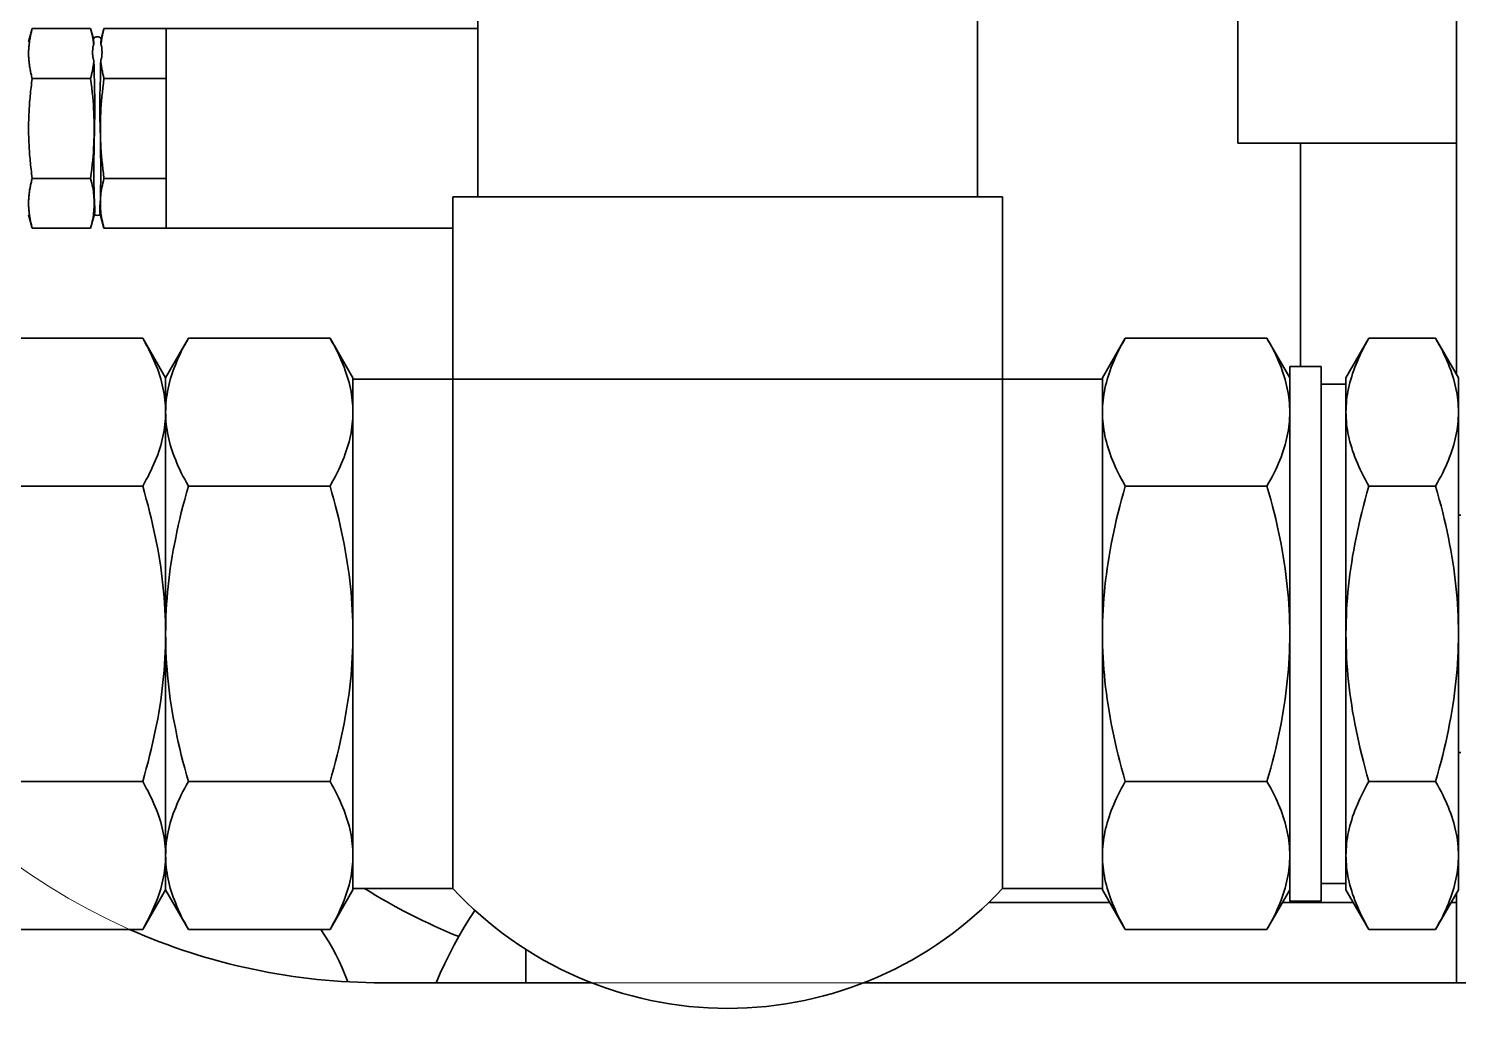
# Model space of a CAD drawing. Extents: x 39751 to 116307, y -36149 to -14965.
# Drawn here: x 54592.4 to 54706.9, y -20659.4 to -20580.9 of the extents above; entities that cross this region are included whole.
import ezdxf

# ---------------------------------------------------------------- set-up
doc = ezdxf.new("R2010")
doc.units = 0
doc.header["$LTSCALE"] = 1500
doc.layers.add('Hidden Edges(Atlas Copco)', color=7, linetype='Continuous', lineweight=13)
doc.layers.add('Visible Edges(Atlas Copco)', color=7, linetype='Continuous', lineweight=35)

# ---------------------------------------------------------------- blocks, each defined once
blk = doc.blocks.new('A$C58483152')
at = {"layer": 'Hidden Edges(Atlas Copco)'}
blk.add_line((1122.36, 479), (1144.14, 479), dxfattribs=at)
blk.add_arc((1105.6, 529), 50, 180, 246.116, dxfattribs=at)
at = {"layer": 'Visible Edges(Atlas Copco)'}
for p, q in [((1191.6, 527.72), (1191.6, 632.5)), ((1113.25, 561.95), (1113.25, 541.95)), ((1153.25, 561.95), (1153.25, 541.95)), ((1174.1, 546.25), (1174.1, 558.93)), ((1077.29, 554.36), (1077.58, 555.43)), ((1077.58, 555.43), (1082.25, 555.43)), ((1082.47, 554.61), (1082.25, 555.43)), ((1083.1, 554.61), (1083.32, 555.43)), ((1083.32, 555.43), (1088.29, 555.43)), ((1088.29, 551.43), (1088.29, 555.43)), ((1088.29, 555.43), (1111.29, 555.43)), ((1111.29, 555.43), (1113.25, 555.43)), ((1082.5, 554.16), (1082.5, 554.15)), ((1083.08, 554.15), (1083.08, 554.16)), ((1077.58, 551.43), (1082.25, 551.43)), ((1083.32, 551.43), (1088.29, 551.43)), ((1088.29, 543.43), (1088.29, 551.43)), ((1191.6, 546.25), (1174.1, 546.25)), ((1179.1, 528.35), (1179.1, 546.25)), ((1077.58, 543.43), (1082.25, 543.43)), ((1083.32, 543.43), (1088.29, 543.43)), ((1088.29, 539.43), (1088.29, 543.43)), ((1155.25, 541.95), (1111.25, 541.95)), ((1111.25, 541.95), (1111.25, 527.35)), ((1155.25, 541.95), (1155.25, 527.35)), ((1077.29, 540.5), (1077.58, 539.43)), ((1082.56, 540.57), (1082.25, 539.43)), ((1083.02, 540.57), (1083.32, 539.43)), ((1077.58, 539.43), (1082.25, 539.43)), ((1083.32, 539.43), (1088.29, 539.43)), ((1088.29, 539.43), (1111.25, 539.43)), ((1071.18, 530.62), (1086.42, 530.62)), ((1088.25, 527.45), (1086.42, 530.62)), ((1088.25, 527.45), (1090.08, 530.62)), ((1090.08, 530.62), (1101.42, 530.62)), ((1103.25, 527.45), (1101.42, 530.62)), ((1163.25, 527.45), (1165.08, 530.62)), ((1176.42, 530.62), (1165.08, 530.62)), ((1178.25, 527.45), (1176.42, 530.62)), ((1182.75, 527.45), (1184.58, 530.62)), ((1184.58, 530.62), (1189.92, 530.62)), ((1191.75, 527.45), (1189.92, 530.62)), ((1178.25, 528.35), (1178.25, 485.55)), ((1178.25, 528.35), (1180.75, 528.35)), ((1180.75, 528.35), (1180.75, 485.55)), ((1088.25, 524.71), (1088.25, 527.45)), ((1088.25, 527.45), (1088.25, 524.71)), ((1103.25, 527.45), (1103.25, 524.71)), ((1111.25, 527.35), (1103.25, 527.35)), ((1155.25, 527.35), (1111.25, 527.35)), ((1111.25, 486.56), (1111.25, 527.35)), ((1155.25, 486.56), (1155.25, 527.35)), ((1163.25, 527.35), (1155.25, 527.35)), ((1163.25, 524.71), (1163.25, 527.45)), ((1182.75, 526.95), (1180.75, 526.95)), ((1182.75, 524.71), (1182.75, 527.45)), ((1191.75, 527.45), (1191.75, 524.71)), ((1088.25, 506.95), (1088.25, 524.71)), ((1088.25, 524.71), (1088.25, 506.95)), ((1103.25, 524.71), (1103.25, 506.95)), ((1163.25, 506.95), (1163.25, 524.71)), ((1182.75, 506.95), (1182.75, 524.71)), ((1191.75, 524.71), (1191.75, 506.95)), ((1071.18, 518.79), (1086.42, 518.79)), ((1090.08, 518.79), (1101.42, 518.79)), ((1176.42, 518.79), (1165.08, 518.79)), ((1184.58, 518.79), (1189.92, 518.79)), ((1088.25, 489.2), (1088.25, 506.95)), ((1088.25, 506.95), (1088.25, 489.2)), ((1103.25, 506.95), (1103.25, 489.2)), ((1163.25, 489.2), (1163.25, 506.95)), ((1182.75, 489.2), (1182.75, 506.95)), ((1191.75, 506.95), (1191.75, 489.2)), ((1071.18, 495.12), (1086.42, 495.12)), ((1090.08, 495.12), (1101.42, 495.12)), ((1176.42, 495.12), (1165.08, 495.12)), ((1184.58, 495.12), (1189.92, 495.12)), ((1088.25, 486.45), (1088.25, 489.2)), ((1088.25, 489.2), (1088.25, 486.45)), ((1103.25, 489.2), (1103.25, 486.45)), ((1163.25, 486.45), (1163.25, 489.2)), ((1182.75, 486.45), (1182.75, 489.2)), ((1191.75, 489.2), (1191.75, 486.45)), ((1111.25, 486.56), (1103.25, 486.56)), ((1163.25, 486.56), (1155.25, 486.56)), ((1182.75, 486.95), (1180.75, 486.95)), ((1088.25, 486.45), (1086.42, 483.28)), ((1088.25, 486.45), (1090.08, 483.28)), ((1103.25, 486.45), (1101.42, 483.28)), ((1154.15, 485.43), (1163.84, 485.43)), ((1163.25, 486.45), (1165.08, 483.28)), ((1178.25, 486.45), (1176.42, 483.28)), ((1177.66, 485.43), (1183.34, 485.43)), ((1178.25, 485.55), (1180.75, 485.55)), ((1182.75, 486.45), (1184.58, 483.28)), ((1191.75, 486.45), (1189.92, 483.28)), ((1191.16, 485.43), (1191.6, 485.43)), ((1191.6, 479), (1191.6, 486.19)), ((1071.18, 483.28), (1086.42, 483.28)), ((1090.08, 483.28), (1101.42, 483.28)), ((1176.42, 483.28), (1165.08, 483.28)), ((1184.58, 483.28), (1189.92, 483.28)), ((1117.1, 479), (1117.1, 481.67)), ((1105.6, 479), (1122.36, 479)), ((1144.14, 479), (1194.25, 479))]:
    blk.add_line(p, q, dxfattribs=at)
at = {"layer": 'Visible Edges(Atlas Copco)', "flags": 128}
for points in [[(1077.29, 553.43), (1077.29, 553.51), (1077.29, 553.6), (1077.29, 553.68), (1077.3, 553.76), (1077.3, 553.84), (1077.31, 553.92), (1077.31, 554), (1077.32, 554.08), (1077.33, 554.16), (1077.34, 554.24), (1077.35, 554.32), (1077.36, 554.41), (1077.37, 554.49), (1077.39, 554.57), (1077.4, 554.65), (1077.42, 554.74), (1077.43, 554.82), (1077.45, 554.91), (1077.47, 554.99), (1077.49, 555.08), (1077.51, 555.16), (1077.53, 555.25), (1077.55, 555.34), (1077.58, 555.43)], [(1082.25, 555.43), (1082.27, 555.37), (1082.28, 555.31), (1082.3, 555.26), (1082.31, 555.2), (1082.33, 555.14), (1082.34, 555.09), (1082.35, 555.03), (1082.36, 554.98), (1082.38, 554.92), (1082.39, 554.87), (1082.4, 554.81), (1082.41, 554.76), (1082.42, 554.71), (1082.43, 554.65), (1082.44, 554.6), (1082.45, 554.55), (1082.45, 554.5), (1082.46, 554.45), (1082.47, 554.4), (1082.48, 554.35), (1082.48, 554.3), (1082.49, 554.25), (1082.49, 554.2), (1082.5, 554.15)], [(1083.08, 554.15), (1083.08, 554.2), (1083.09, 554.25), (1083.09, 554.3), (1083.1, 554.35), (1083.11, 554.4), (1083.12, 554.45), (1083.12, 554.5), (1083.13, 554.55), (1083.14, 554.6), (1083.15, 554.65), (1083.16, 554.71), (1083.17, 554.76), (1083.18, 554.81), (1083.19, 554.87), (1083.2, 554.92), (1083.21, 554.98), (1083.22, 555.03), (1083.24, 555.09), (1083.25, 555.14), (1083.26, 555.2), (1083.28, 555.26), (1083.29, 555.31), (1083.31, 555.37), (1083.32, 555.43)], [(1082.5, 554.15), (1082.48, 554.1), (1082.46, 554.05), (1082.45, 553.99), (1082.44, 553.94), (1082.43, 553.89), (1082.42, 553.83), (1082.42, 553.78), (1082.42, 553.72), (1082.41, 553.67), (1082.41, 553.62), (1082.41, 553.57), (1082.41, 553.52), (1082.41, 553.46), (1082.41, 553.41), (1082.41, 553.36), (1082.42, 553.31), (1082.42, 553.25), (1082.43, 553.2), (1082.44, 553.14), (1082.45, 553.09), (1082.46, 553.04), (1082.47, 552.98), (1082.49, 552.93), (1082.52, 552.88)], [(1082.47, 554.61), (1082.47, 554.61), (1082.47, 554.61), (1082.47, 554.6), (1082.47, 554.6), (1082.48, 554.6), (1082.48, 554.59), (1082.48, 554.59), (1082.48, 554.58), (1082.48, 554.58), (1082.48, 554.57), (1082.48, 554.56), (1082.48, 554.56), (1082.48, 554.55), (1082.48, 554.54), (1082.48, 554.53), (1082.48, 554.52), (1082.48, 554.51), (1082.49, 554.51), (1082.49, 554.5), (1082.49, 554.48), (1082.49, 554.47), (1082.49, 554.46), (1082.49, 554.45), (1082.49, 554.44)], [(1082.49, 554.44), (1082.49, 554.43), (1082.49, 554.42), (1082.49, 554.41), (1082.5, 554.39), (1082.5, 554.38), (1082.5, 554.37), (1082.5, 554.36), (1082.5, 554.35), (1082.5, 554.34), (1082.5, 554.33), (1082.5, 554.32), (1082.5, 554.3), (1082.5, 554.29), (1082.5, 554.28), (1082.5, 554.27), (1082.5, 554.26), (1082.5, 554.25), (1082.5, 554.23), (1082.5, 554.22), (1082.5, 554.21), (1082.5, 554.2), (1082.5, 554.19), (1082.5, 554.17), (1082.5, 554.16)], [(1083.06, 552.88), (1083.08, 552.93), (1083.1, 552.98), (1083.12, 553.04), (1083.13, 553.09), (1083.14, 553.14), (1083.15, 553.2), (1083.15, 553.25), (1083.16, 553.31), (1083.16, 553.36), (1083.16, 553.41), (1083.17, 553.46), (1083.17, 553.52), (1083.17, 553.57), (1083.16, 553.62), (1083.16, 553.67), (1083.16, 553.72), (1083.16, 553.78), (1083.15, 553.83), (1083.15, 553.89), (1083.14, 553.94), (1083.13, 553.99), (1083.11, 554.05), (1083.1, 554.1), (1083.08, 554.15)], [(1083.08, 554.16), (1083.08, 554.17), (1083.07, 554.19), (1083.07, 554.2), (1083.07, 554.21), (1083.07, 554.22), (1083.07, 554.23), (1083.07, 554.24), (1083.07, 554.26), (1083.07, 554.27), (1083.08, 554.28), (1083.08, 554.29), (1083.08, 554.3), (1083.08, 554.31), (1083.08, 554.32), (1083.08, 554.34), (1083.08, 554.35), (1083.08, 554.36), (1083.08, 554.37), (1083.08, 554.38), (1083.08, 554.39), (1083.08, 554.4), (1083.08, 554.42), (1083.08, 554.43), (1083.08, 554.44)], [(1083.08, 554.44), (1083.09, 554.45), (1083.09, 554.46), (1083.09, 554.47), (1083.09, 554.48), (1083.09, 554.5), (1083.09, 554.51), (1083.09, 554.51), (1083.09, 554.52), (1083.09, 554.53), (1083.09, 554.54), (1083.1, 554.55), (1083.1, 554.56), (1083.1, 554.56), (1083.1, 554.57), (1083.1, 554.58), (1083.1, 554.58), (1083.1, 554.59), (1083.1, 554.59), (1083.1, 554.6), (1083.1, 554.6), (1083.1, 554.6), (1083.1, 554.61), (1083.1, 554.61), (1083.1, 554.61)], [(1077.58, 551.43), (1077.55, 551.52), (1077.53, 551.61), (1077.51, 551.7), (1077.49, 551.79), (1077.47, 551.87), (1077.45, 551.96), (1077.43, 552.04), (1077.42, 552.13), (1077.4, 552.21), (1077.39, 552.3), (1077.37, 552.38), (1077.36, 552.46), (1077.35, 552.54), (1077.34, 552.62), (1077.33, 552.7), (1077.32, 552.78), (1077.31, 552.87), (1077.31, 552.95), (1077.3, 553.03), (1077.3, 553.11), (1077.29, 553.19), (1077.29, 553.27), (1077.29, 553.35), (1077.29, 553.43)], [(1082.52, 552.88), (1082.51, 552.83), (1082.51, 552.77), (1082.5, 552.72), (1082.49, 552.66), (1082.49, 552.6), (1082.48, 552.55), (1082.47, 552.49), (1082.46, 552.43), (1082.45, 552.37), (1082.44, 552.31), (1082.43, 552.25), (1082.42, 552.19), (1082.41, 552.13), (1082.4, 552.07), (1082.39, 552.01), (1082.38, 551.95), (1082.36, 551.89), (1082.35, 551.83), (1082.33, 551.76), (1082.32, 551.7), (1082.3, 551.63), (1082.29, 551.57), (1082.27, 551.5), (1082.25, 551.43)], [(1082.52, 552.88), (1082.52, 552.87), (1082.52, 552.86), (1082.52, 552.85), (1082.52, 552.84), (1082.52, 552.83), (1082.52, 552.82), (1082.52, 552.8), (1082.52, 552.79), (1082.52, 552.78), (1082.52, 552.77), (1082.52, 552.76), (1082.52, 552.75), (1082.52, 552.74), (1082.52, 552.72), (1082.52, 552.71), (1082.52, 552.7), (1082.52, 552.69), (1082.52, 552.68), (1082.52, 552.66), (1082.52, 552.65), (1082.52, 552.64), (1082.52, 552.63), (1082.52, 552.62), (1082.52, 552.6)], [(1083.05, 552.6), (1083.05, 552.62), (1083.05, 552.63), (1083.05, 552.64), (1083.05, 552.65), (1083.05, 552.66), (1083.05, 552.68), (1083.05, 552.69), (1083.05, 552.7), (1083.05, 552.71), (1083.06, 552.72), (1083.06, 552.74), (1083.06, 552.75), (1083.06, 552.76), (1083.06, 552.77), (1083.06, 552.78), (1083.06, 552.79), (1083.06, 552.8), (1083.06, 552.82), (1083.06, 552.83), (1083.06, 552.84), (1083.06, 552.85), (1083.06, 552.86), (1083.06, 552.87), (1083.06, 552.88)], [(1083.32, 551.43), (1083.31, 551.5), (1083.29, 551.57), (1083.27, 551.63), (1083.26, 551.7), (1083.24, 551.76), (1083.23, 551.83), (1083.21, 551.89), (1083.2, 551.95), (1083.19, 552.01), (1083.17, 552.07), (1083.16, 552.13), (1083.15, 552.19), (1083.14, 552.25), (1083.13, 552.31), (1083.12, 552.37), (1083.11, 552.43), (1083.1, 552.49), (1083.1, 552.55), (1083.09, 552.6), (1083.08, 552.66), (1083.08, 552.72), (1083.07, 552.77), (1083.06, 552.83), (1083.06, 552.88)], [(1082.52, 552.6), (1082.53, 552.59), (1082.53, 552.57), (1082.53, 552.56), (1082.53, 552.54), (1082.53, 552.52), (1082.53, 552.51), (1082.53, 552.49), (1082.53, 552.48), (1082.53, 552.46), (1082.53, 552.44), (1082.53, 552.43), (1082.53, 552.41), (1082.53, 552.39), (1082.53, 552.38), (1082.53, 552.36), (1082.53, 552.35), (1082.53, 552.33), (1082.53, 552.31), (1082.53, 552.3), (1082.53, 552.28), (1082.53, 552.26), (1082.53, 552.25), (1082.53, 552.23), (1082.53, 552.22)], [(1082.53, 552.22), (1082.53, 552.14), (1082.53, 552.06), (1082.54, 551.98), (1082.54, 551.9), (1082.54, 551.82), (1082.54, 551.73), (1082.54, 551.65), (1082.54, 551.57), (1082.54, 551.48), (1082.55, 551.39), (1082.55, 551.3), (1082.55, 551.21), (1082.55, 551.12), (1082.55, 551.03), (1082.56, 550.94), (1082.56, 550.85), (1082.56, 550.75), (1082.56, 550.66), (1082.57, 550.56), (1082.57, 550.47), (1082.57, 550.37), (1082.57, 550.27), (1082.58, 550.18), (1082.58, 550.08)], [(1082.99, 550.08), (1083, 550.18), (1083, 550.27), (1083, 550.37), (1083.01, 550.47), (1083.01, 550.56), (1083.01, 550.66), (1083.02, 550.75), (1083.02, 550.85), (1083.02, 550.94), (1083.02, 551.03), (1083.02, 551.12), (1083.03, 551.21), (1083.03, 551.3), (1083.03, 551.39), (1083.03, 551.48), (1083.03, 551.57), (1083.04, 551.65), (1083.04, 551.73), (1083.04, 551.82), (1083.04, 551.9), (1083.04, 551.98), (1083.04, 552.06), (1083.04, 552.14), (1083.04, 552.22)], [(1083.04, 552.22), (1083.04, 552.23), (1083.04, 552.25), (1083.04, 552.26), (1083.04, 552.28), (1083.04, 552.3), (1083.04, 552.31), (1083.04, 552.33), (1083.05, 552.34), (1083.05, 552.36), (1083.05, 552.38), (1083.05, 552.39), (1083.05, 552.41), (1083.05, 552.43), (1083.05, 552.44), (1083.05, 552.46), (1083.05, 552.47), (1083.05, 552.49), (1083.05, 552.51), (1083.05, 552.52), (1083.05, 552.54), (1083.05, 552.56), (1083.05, 552.57), (1083.05, 552.59), (1083.05, 552.6)], [(1077.29, 547.43), (1077.29, 547.6), (1077.29, 547.76), (1077.29, 547.92), (1077.3, 548.08), (1077.3, 548.24), (1077.31, 548.4), (1077.31, 548.57), (1077.32, 548.73), (1077.33, 548.89), (1077.34, 549.05), (1077.35, 549.21), (1077.36, 549.38), (1077.37, 549.54), (1077.39, 549.71), (1077.4, 549.87), (1077.42, 550.04), (1077.43, 550.21), (1077.45, 550.38), (1077.47, 550.55), (1077.49, 550.72), (1077.51, 550.9), (1077.53, 551.07), (1077.55, 551.25), (1077.58, 551.43)], [(1082.25, 551.43), (1082.3, 551.05), (1082.34, 550.69), (1082.38, 550.33), (1082.42, 549.99), (1082.45, 549.65), (1082.47, 549.32), (1082.49, 549), (1082.51, 548.68), (1082.52, 548.36), (1082.53, 548.05), (1082.54, 547.74), (1082.54, 547.43), (1082.54, 547.12), (1082.53, 546.81), (1082.52, 546.5), (1082.51, 546.18), (1082.49, 545.87), (1082.47, 545.54), (1082.45, 545.21), (1082.42, 544.88), (1082.38, 544.53), (1082.34, 544.18), (1082.3, 543.81), (1082.25, 543.43)], [(1083.32, 543.43), (1083.28, 543.81), (1083.23, 544.18), (1083.19, 544.53), (1083.16, 544.88), (1083.13, 545.21), (1083.1, 545.54), (1083.08, 545.87), (1083.07, 546.18), (1083.05, 546.5), (1083.04, 546.81), (1083.04, 547.12), (1083.04, 547.43), (1083.04, 547.74), (1083.04, 548.05), (1083.05, 548.36), (1083.07, 548.68), (1083.08, 549), (1083.1, 549.32), (1083.13, 549.65), (1083.16, 549.99), (1083.19, 550.33), (1083.23, 550.69), (1083.28, 551.05), (1083.32, 551.43)], [(1082.58, 550.08), (1082.58, 550), (1082.59, 549.93), (1082.59, 549.85), (1082.59, 549.78), (1082.59, 549.7), (1082.59, 549.62), (1082.59, 549.55), (1082.59, 549.47), (1082.6, 549.4), (1082.6, 549.32), (1082.6, 549.25), (1082.6, 549.17), (1082.6, 549.09), (1082.6, 549.02), (1082.6, 548.94), (1082.59, 548.87), (1082.59, 548.79), (1082.59, 548.71), (1082.59, 548.64), (1082.59, 548.56), (1082.59, 548.49), (1082.59, 548.41), (1082.58, 548.34), (1082.58, 548.26)], [(1082.99, 548.26), (1082.99, 548.34), (1082.99, 548.42), (1082.99, 548.49), (1082.99, 548.57), (1082.98, 548.65), (1082.98, 548.72), (1082.98, 548.8), (1082.98, 548.87), (1082.98, 548.95), (1082.98, 549.02), (1082.98, 549.1), (1082.98, 549.17), (1082.98, 549.24), (1082.98, 549.32), (1082.98, 549.39), (1082.98, 549.47), (1082.98, 549.54), (1082.98, 549.62), (1082.98, 549.69), (1082.99, 549.77), (1082.99, 549.85), (1082.99, 549.92), (1082.99, 550), (1082.99, 550.08)], [(1077.58, 543.43), (1077.55, 543.61), (1077.53, 543.79), (1077.51, 543.97), (1077.49, 544.14), (1077.47, 544.32), (1077.45, 544.49), (1077.43, 544.66), (1077.42, 544.83), (1077.4, 544.99), (1077.39, 545.16), (1077.37, 545.32), (1077.36, 545.49), (1077.35, 545.65), (1077.34, 545.81), (1077.33, 545.98), (1077.32, 546.14), (1077.31, 546.3), (1077.31, 546.46), (1077.3, 546.62), (1077.3, 546.78), (1077.29, 546.94), (1077.29, 547.11), (1077.29, 547.27), (1077.29, 547.43)], [(1082.58, 548.26), (1082.58, 548.16), (1082.57, 548.06), (1082.57, 547.96), (1082.57, 547.86), (1082.57, 547.76), (1082.56, 547.65), (1082.56, 547.55), (1082.56, 547.45), (1082.56, 547.35), (1082.55, 547.24), (1082.55, 547.14), (1082.55, 547.04), (1082.55, 546.94), (1082.55, 546.83), (1082.54, 546.73), (1082.54, 546.63), (1082.54, 546.52), (1082.54, 546.42), (1082.54, 546.32), (1082.54, 546.22), (1082.54, 546.12), (1082.53, 546.01), (1082.53, 545.91), (1082.53, 545.81)], [(1083.04, 545.81), (1083.04, 545.91), (1083.04, 546.01), (1083.04, 546.12), (1083.04, 546.22), (1083.04, 546.32), (1083.04, 546.42), (1083.04, 546.52), (1083.03, 546.63), (1083.03, 546.73), (1083.03, 546.83), (1083.03, 546.94), (1083.03, 547.04), (1083.02, 547.14), (1083.02, 547.24), (1083.02, 547.35), (1083.02, 547.45), (1083.02, 547.55), (1083.01, 547.65), (1083.01, 547.76), (1083.01, 547.86), (1083, 547.96), (1083, 548.06), (1083, 548.16), (1082.99, 548.26)], [(1082.53, 545.5), (1082.53, 545.37), (1082.52, 545.23), (1082.52, 545.09), (1082.52, 544.96), (1082.52, 544.82), (1082.52, 544.69), (1082.52, 544.56), (1082.52, 544.43), (1082.52, 544.3), (1082.51, 544.17), (1082.51, 544.05), (1082.51, 543.92), (1082.51, 543.8), (1082.51, 543.68), (1082.52, 543.56), (1082.52, 543.44), (1082.52, 543.33), (1082.52, 543.22), (1082.52, 543.11), (1082.52, 543), (1082.52, 542.9), (1082.52, 542.8), (1082.53, 542.7), (1082.53, 542.6)], [(1082.53, 545.81), (1082.53, 545.8), (1082.53, 545.79), (1082.53, 545.77), (1082.53, 545.76), (1082.53, 545.75), (1082.53, 545.74), (1082.53, 545.72), (1082.53, 545.71), (1082.53, 545.7), (1082.53, 545.68), (1082.53, 545.67), (1082.53, 545.66), (1082.53, 545.65), (1082.53, 545.63), (1082.53, 545.62), (1082.53, 545.61), (1082.53, 545.59), (1082.53, 545.58), (1082.53, 545.57), (1082.53, 545.56), (1082.53, 545.54), (1082.53, 545.53), (1082.53, 545.52), (1082.53, 545.5)], [(1083.05, 545.5), (1083.05, 545.52), (1083.05, 545.53), (1083.05, 545.54), (1083.05, 545.56), (1083.05, 545.57), (1083.05, 545.58), (1083.05, 545.59), (1083.05, 545.61), (1083.05, 545.62), (1083.05, 545.63), (1083.05, 545.65), (1083.04, 545.66), (1083.04, 545.67), (1083.04, 545.68), (1083.04, 545.7), (1083.04, 545.71), (1083.04, 545.72), (1083.04, 545.74), (1083.04, 545.75), (1083.04, 545.76), (1083.04, 545.77), (1083.04, 545.79), (1083.04, 545.8), (1083.04, 545.81)], [(1083.05, 542.6), (1083.05, 542.7), (1083.05, 542.8), (1083.05, 542.9), (1083.06, 543), (1083.06, 543.11), (1083.06, 543.22), (1083.06, 543.33), (1083.06, 543.44), (1083.06, 543.56), (1083.06, 543.68), (1083.06, 543.8), (1083.06, 543.92), (1083.06, 544.05), (1083.06, 544.17), (1083.06, 544.3), (1083.06, 544.43), (1083.06, 544.56), (1083.06, 544.69), (1083.06, 544.82), (1083.06, 544.96), (1083.05, 545.09), (1083.05, 545.23), (1083.05, 545.37), (1083.05, 545.5)], [(1077.29, 541.43), (1077.29, 541.51), (1077.29, 541.6), (1077.29, 541.68), (1077.3, 541.76), (1077.3, 541.84), (1077.31, 541.92), (1077.31, 542), (1077.32, 542.08), (1077.33, 542.16), (1077.34, 542.24), (1077.35, 542.32), (1077.36, 542.41), (1077.37, 542.49), (1077.39, 542.57), (1077.4, 542.65), (1077.42, 542.74), (1077.43, 542.82), (1077.45, 542.91), (1077.47, 542.99), (1077.49, 543.08), (1077.51, 543.16), (1077.53, 543.25), (1077.55, 543.34), (1077.58, 543.43)], [(1082.25, 543.43), (1082.3, 543.24), (1082.34, 543.06), (1082.38, 542.88), (1082.42, 542.71), (1082.45, 542.54), (1082.47, 542.38), (1082.49, 542.22), (1082.51, 542.06), (1082.52, 541.9), (1082.53, 541.74), (1082.54, 541.59), (1082.54, 541.43), (1082.54, 541.28), (1082.53, 541.12), (1082.52, 540.97), (1082.51, 540.81), (1082.49, 540.65), (1082.47, 540.49), (1082.45, 540.32), (1082.42, 540.15), (1082.38, 539.98), (1082.34, 539.8), (1082.3, 539.62), (1082.25, 539.43)], [(1082.53, 542.6), (1082.53, 542.59), (1082.53, 542.58), (1082.53, 542.57), (1082.53, 542.56), (1082.53, 542.55), (1082.53, 542.55), (1082.53, 542.54), (1082.53, 542.53), (1082.53, 542.52), (1082.53, 542.51), (1082.53, 542.5), (1082.53, 542.49), (1082.53, 542.48), (1082.53, 542.47), (1082.53, 542.47), (1082.53, 542.46), (1082.53, 542.45), (1082.53, 542.44), (1082.53, 542.43), (1082.53, 542.42), (1082.53, 542.41), (1082.53, 542.4), (1082.53, 542.4), (1082.53, 542.39)], [(1083.32, 539.43), (1083.28, 539.62), (1083.23, 539.8), (1083.19, 539.98), (1083.16, 540.15), (1083.13, 540.32), (1083.1, 540.49), (1083.08, 540.65), (1083.07, 540.81), (1083.05, 540.97), (1083.04, 541.12), (1083.04, 541.28), (1083.04, 541.43), (1083.04, 541.59), (1083.04, 541.74), (1083.05, 541.9), (1083.07, 542.06), (1083.08, 542.22), (1083.1, 542.38), (1083.13, 542.54), (1083.16, 542.71), (1083.19, 542.88), (1083.23, 543.06), (1083.28, 543.24), (1083.32, 543.43)], [(1083.04, 542.39), (1083.04, 542.4), (1083.04, 542.4), (1083.04, 542.41), (1083.04, 542.42), (1083.04, 542.43), (1083.04, 542.44), (1083.04, 542.45), (1083.04, 542.46), (1083.04, 542.47), (1083.04, 542.47), (1083.04, 542.48), (1083.04, 542.49), (1083.05, 542.5), (1083.05, 542.51), (1083.05, 542.52), (1083.05, 542.53), (1083.05, 542.54), (1083.05, 542.54), (1083.05, 542.55), (1083.05, 542.56), (1083.05, 542.57), (1083.05, 542.58), (1083.05, 542.59), (1083.05, 542.6)], [(1077.58, 539.43), (1077.55, 539.52), (1077.53, 539.61), (1077.51, 539.7), (1077.49, 539.79), (1077.47, 539.87), (1077.45, 539.96), (1077.43, 540.04), (1077.42, 540.13), (1077.4, 540.21), (1077.39, 540.3), (1077.37, 540.38), (1077.36, 540.46), (1077.35, 540.54), (1077.34, 540.62), (1077.33, 540.7), (1077.32, 540.78), (1077.31, 540.87), (1077.31, 540.95), (1077.3, 541.03), (1077.3, 541.11), (1077.29, 541.19), (1077.29, 541.27), (1077.29, 541.35), (1077.29, 541.43)], [(1082.53, 542.39), (1082.53, 542.32), (1082.53, 542.25), (1082.54, 542.19), (1082.54, 542.12), (1082.54, 542.06), (1082.54, 542), (1082.54, 541.94), (1082.54, 541.88), (1082.54, 541.83), (1082.55, 541.77), (1082.55, 541.72), (1082.55, 541.67), (1082.55, 541.62), (1082.55, 541.57), (1082.56, 541.53), (1082.56, 541.49), (1082.56, 541.44), (1082.56, 541.4), (1082.57, 541.36), (1082.57, 541.33), (1082.57, 541.29), (1082.57, 541.26), (1082.58, 541.23), (1082.58, 541.2)], [(1082.99, 541.2), (1083, 541.23), (1083, 541.26), (1083, 541.29), (1083.01, 541.33), (1083.01, 541.36), (1083.01, 541.4), (1083.02, 541.44), (1083.02, 541.49), (1083.02, 541.53), (1083.02, 541.57), (1083.02, 541.62), (1083.03, 541.67), (1083.03, 541.72), (1083.03, 541.77), (1083.03, 541.83), (1083.03, 541.88), (1083.04, 541.94), (1083.04, 542), (1083.04, 542.06), (1083.04, 542.12), (1083.04, 542.19), (1083.04, 542.25), (1083.04, 542.32), (1083.04, 542.39)], [(1082.58, 540.71), (1082.58, 540.7), (1082.58, 540.69), (1082.58, 540.69), (1082.58, 540.68), (1082.58, 540.67), (1082.57, 540.66), (1082.57, 540.66), (1082.57, 540.65), (1082.57, 540.64), (1082.57, 540.64), (1082.57, 540.63), (1082.57, 540.63), (1082.57, 540.62), (1082.57, 540.62), (1082.57, 540.61), (1082.56, 540.61), (1082.56, 540.6), (1082.56, 540.6), (1082.56, 540.59), (1082.56, 540.59), (1082.56, 540.58), (1082.56, 540.58), (1082.56, 540.58), (1082.56, 540.57)], [(1082.58, 541.2), (1082.58, 541.18), (1082.59, 541.15), (1082.59, 541.13), (1082.59, 541.11), (1082.59, 541.09), (1082.59, 541.07), (1082.59, 541.05), (1082.59, 541.03), (1082.6, 541.01), (1082.6, 540.99), (1082.6, 540.97), (1082.6, 540.95), (1082.6, 540.93), (1082.6, 540.91), (1082.6, 540.89), (1082.59, 540.87), (1082.59, 540.85), (1082.59, 540.83), (1082.59, 540.81), (1082.59, 540.79), (1082.59, 540.77), (1082.59, 540.75), (1082.58, 540.73), (1082.58, 540.71)], [(1082.99, 540.71), (1082.99, 540.73), (1082.99, 540.75), (1082.99, 540.77), (1082.99, 540.79), (1082.98, 540.81), (1082.98, 540.83), (1082.98, 540.85), (1082.98, 540.87), (1082.98, 540.89), (1082.98, 540.91), (1082.98, 540.93), (1082.98, 540.95), (1082.98, 540.97), (1082.98, 540.99), (1082.98, 541.01), (1082.98, 541.03), (1082.98, 541.05), (1082.98, 541.07), (1082.98, 541.09), (1082.99, 541.11), (1082.99, 541.13), (1082.99, 541.15), (1082.99, 541.18), (1082.99, 541.2)], [(1083.02, 540.57), (1083.02, 540.58), (1083.02, 540.58), (1083.02, 540.58), (1083.01, 540.59), (1083.01, 540.59), (1083.01, 540.6), (1083.01, 540.6), (1083.01, 540.61), (1083.01, 540.61), (1083.01, 540.62), (1083.01, 540.62), (1083.01, 540.63), (1083.01, 540.63), (1083.01, 540.64), (1083, 540.64), (1083, 540.65), (1083, 540.66), (1083, 540.66), (1083, 540.67), (1083, 540.68), (1083, 540.69), (1083, 540.69), (1083, 540.7), (1082.99, 540.71)], [(1086.42, 530.62), (1086.57, 530.36), (1086.71, 530.11), (1086.85, 529.85), (1086.97, 529.6), (1087.1, 529.34), (1087.21, 529.09), (1087.32, 528.85), (1087.43, 528.6), (1087.53, 528.35), (1087.62, 528.11), (1087.7, 527.87), (1087.78, 527.62), (1087.86, 527.38), (1087.92, 527.14), (1087.98, 526.9), (1088.04, 526.66), (1088.09, 526.42), (1088.13, 526.17), (1088.17, 525.93), (1088.2, 525.69), (1088.22, 525.45), (1088.24, 525.2), (1088.25, 524.95), (1088.25, 524.71)], [(1088.25, 524.71), (1088.26, 524.95), (1088.26, 525.18), (1088.28, 525.42), (1088.3, 525.66), (1088.33, 525.89), (1088.37, 526.13), (1088.41, 526.37), (1088.45, 526.61), (1088.51, 526.84), (1088.57, 527.08), (1088.63, 527.32), (1088.7, 527.57), (1088.78, 527.81), (1088.87, 528.05), (1088.96, 528.3), (1089.06, 528.55), (1089.16, 528.8), (1089.27, 529.05), (1089.39, 529.3), (1089.51, 529.56), (1089.64, 529.82), (1089.78, 530.09), (1089.93, 530.35), (1090.08, 530.62)], [(1101.42, 530.62), (1101.57, 530.35), (1101.72, 530.09), (1101.86, 529.82), (1101.99, 529.56), (1102.12, 529.3), (1102.23, 529.05), (1102.34, 528.8), (1102.45, 528.55), (1102.55, 528.3), (1102.64, 528.05), (1102.72, 527.81), (1102.8, 527.57), (1102.87, 527.32), (1102.94, 527.08), (1103, 526.84), (1103.05, 526.61), (1103.1, 526.37), (1103.14, 526.13), (1103.17, 525.89), (1103.2, 525.66), (1103.22, 525.42), (1103.24, 525.18), (1103.25, 524.95), (1103.25, 524.71)], [(1163.25, 524.71), (1163.26, 524.95), (1163.26, 525.18), (1163.28, 525.42), (1163.3, 525.66), (1163.33, 525.89), (1163.37, 526.13), (1163.41, 526.37), (1163.45, 526.61), (1163.51, 526.84), (1163.57, 527.08), (1163.63, 527.32), (1163.7, 527.57), (1163.78, 527.81), (1163.87, 528.05), (1163.96, 528.3), (1164.06, 528.55), (1164.16, 528.8), (1164.27, 529.05), (1164.39, 529.3), (1164.51, 529.56), (1164.64, 529.82), (1164.78, 530.09), (1164.93, 530.35), (1165.08, 530.62)], [(1176.42, 530.62), (1176.57, 530.35), (1176.72, 530.09), (1176.86, 529.82), (1176.99, 529.56), (1177.12, 529.3), (1177.23, 529.05), (1177.34, 528.8), (1177.45, 528.55), (1177.55, 528.3), (1177.64, 528.05), (1177.72, 527.81), (1177.8, 527.57), (1177.87, 527.32), (1177.94, 527.08), (1178, 526.84), (1178.05, 526.61), (1178.1, 526.37), (1178.14, 526.13), (1178.17, 525.89), (1178.2, 525.66), (1178.22, 525.42), (1178.24, 525.18), (1178.25, 524.95), (1178.25, 524.71)], [(1182.75, 524.71), (1182.76, 524.95), (1182.76, 525.18), (1182.78, 525.42), (1182.8, 525.66), (1182.83, 525.9), (1182.87, 526.14), (1182.91, 526.37), (1182.95, 526.61), (1183.01, 526.85), (1183.07, 527.09), (1183.13, 527.33), (1183.21, 527.57), (1183.28, 527.81), (1183.37, 528.06), (1183.46, 528.3), (1183.56, 528.55), (1183.66, 528.8), (1183.77, 529.05), (1183.89, 529.31), (1184.01, 529.56), (1184.15, 529.82), (1184.28, 530.09), (1184.43, 530.35), (1184.58, 530.62)], [(1189.92, 530.62), (1190.07, 530.35), (1190.22, 530.09), (1190.36, 529.82), (1190.49, 529.56), (1190.61, 529.31), (1190.73, 529.05), (1190.84, 528.8), (1190.95, 528.55), (1191.04, 528.3), (1191.14, 528.06), (1191.22, 527.81), (1191.3, 527.57), (1191.37, 527.33), (1191.44, 527.09), (1191.5, 526.85), (1191.55, 526.61), (1191.6, 526.37), (1191.64, 526.14), (1191.67, 525.9), (1191.7, 525.66), (1191.72, 525.42), (1191.74, 525.18), (1191.75, 524.95), (1191.75, 524.71)], [(1088.25, 524.71), (1088.25, 524.46), (1088.24, 524.21), (1088.22, 523.97), (1088.2, 523.72), (1088.17, 523.48), (1088.13, 523.24), (1088.09, 523), (1088.04, 522.76), (1087.98, 522.51), (1087.92, 522.27), (1087.86, 522.03), (1087.78, 521.79), (1087.7, 521.55), (1087.62, 521.3), (1087.53, 521.06), (1087.43, 520.81), (1087.32, 520.57), (1087.21, 520.32), (1087.1, 520.07), (1086.97, 519.82), (1086.85, 519.56), (1086.71, 519.31), (1086.57, 519.05), (1086.42, 518.79)], [(1090.08, 518.79), (1089.93, 519.06), (1089.78, 519.33), (1089.64, 519.59), (1089.51, 519.85), (1089.39, 520.11), (1089.27, 520.36), (1089.16, 520.62), (1089.06, 520.87), (1088.96, 521.11), (1088.87, 521.36), (1088.78, 521.6), (1088.7, 521.85), (1088.63, 522.09), (1088.57, 522.33), (1088.51, 522.57), (1088.45, 522.81), (1088.41, 523.04), (1088.37, 523.28), (1088.33, 523.52), (1088.3, 523.76), (1088.28, 523.99), (1088.26, 524.23), (1088.26, 524.47), (1088.25, 524.71)], [(1103.25, 524.71), (1103.25, 524.47), (1103.24, 524.23), (1103.22, 523.99), (1103.2, 523.76), (1103.17, 523.52), (1103.14, 523.28), (1103.1, 523.04), (1103.05, 522.81), (1103, 522.57), (1102.94, 522.33), (1102.87, 522.09), (1102.8, 521.85), (1102.72, 521.6), (1102.64, 521.36), (1102.55, 521.11), (1102.45, 520.87), (1102.34, 520.62), (1102.23, 520.36), (1102.12, 520.11), (1101.99, 519.85), (1101.86, 519.59), (1101.72, 519.33), (1101.57, 519.06), (1101.42, 518.79)], [(1165.08, 518.79), (1164.93, 519.06), (1164.78, 519.33), (1164.64, 519.59), (1164.51, 519.85), (1164.39, 520.11), (1164.27, 520.36), (1164.16, 520.62), (1164.06, 520.87), (1163.96, 521.11), (1163.87, 521.36), (1163.78, 521.6), (1163.7, 521.85), (1163.63, 522.09), (1163.57, 522.33), (1163.51, 522.57), (1163.45, 522.81), (1163.41, 523.04), (1163.37, 523.28), (1163.33, 523.52), (1163.3, 523.76), (1163.28, 523.99), (1163.26, 524.23), (1163.26, 524.47), (1163.25, 524.71)], [(1178.25, 524.71), (1178.25, 524.47), (1178.24, 524.23), (1178.22, 523.99), (1178.2, 523.76), (1178.17, 523.52), (1178.14, 523.28), (1178.1, 523.04), (1178.05, 522.81), (1178, 522.57), (1177.94, 522.33), (1177.87, 522.09), (1177.8, 521.85), (1177.72, 521.6), (1177.64, 521.36), (1177.55, 521.11), (1177.45, 520.87), (1177.34, 520.62), (1177.23, 520.36), (1177.12, 520.11), (1176.99, 519.85), (1176.86, 519.59), (1176.72, 519.33), (1176.57, 519.06), (1176.42, 518.79)], [(1184.58, 518.79), (1184.43, 519.06), (1184.28, 519.33), (1184.15, 519.59), (1184.01, 519.85), (1183.89, 520.11), (1183.77, 520.36), (1183.66, 520.61), (1183.56, 520.86), (1183.46, 521.11), (1183.37, 521.36), (1183.28, 521.6), (1183.21, 521.84), (1183.13, 522.08), (1183.07, 522.32), (1183.01, 522.56), (1182.95, 522.8), (1182.91, 523.04), (1182.87, 523.28), (1182.83, 523.52), (1182.8, 523.75), (1182.78, 523.99), (1182.76, 524.23), (1182.76, 524.47), (1182.75, 524.71)], [(1191.75, 524.71), (1191.75, 524.47), (1191.74, 524.23), (1191.72, 523.99), (1191.7, 523.75), (1191.67, 523.52), (1191.64, 523.28), (1191.6, 523.04), (1191.55, 522.8), (1191.5, 522.56), (1191.44, 522.32), (1191.37, 522.08), (1191.3, 521.84), (1191.22, 521.6), (1191.14, 521.36), (1191.04, 521.11), (1190.95, 520.86), (1190.84, 520.61), (1190.73, 520.36), (1190.61, 520.11), (1190.49, 519.85), (1190.36, 519.59), (1190.22, 519.33), (1190.07, 519.06), (1189.92, 518.79)], [(1086.42, 518.79), (1086.57, 518.27), (1086.71, 517.75), (1086.85, 517.24), (1086.97, 516.73), (1087.1, 516.23), (1087.21, 515.73), (1087.32, 515.23), (1087.43, 514.74), (1087.53, 514.25), (1087.62, 513.76), (1087.7, 513.27), (1087.78, 512.79), (1087.86, 512.3), (1087.92, 511.82), (1087.98, 511.34), (1088.04, 510.85), (1088.09, 510.37), (1088.13, 509.89), (1088.17, 509.4), (1088.2, 508.92), (1088.22, 508.43), (1088.24, 507.94), (1088.25, 507.45), (1088.25, 506.95)], [(1088.25, 506.95), (1088.26, 507.43), (1088.26, 507.91), (1088.28, 508.38), (1088.3, 508.85), (1088.33, 509.33), (1088.37, 509.8), (1088.41, 510.28), (1088.45, 510.75), (1088.51, 511.23), (1088.57, 511.71), (1088.63, 512.19), (1088.7, 512.67), (1088.78, 513.16), (1088.87, 513.65), (1088.96, 514.14), (1089.06, 514.63), (1089.16, 515.13), (1089.27, 515.64), (1089.39, 516.15), (1089.51, 516.66), (1089.64, 517.18), (1089.78, 517.71), (1089.93, 518.25), (1090.08, 518.79)], [(1101.42, 518.79), (1101.57, 518.25), (1101.72, 517.71), (1101.86, 517.18), (1101.99, 516.66), (1102.12, 516.15), (1102.23, 515.64), (1102.34, 515.13), (1102.45, 514.63), (1102.55, 514.14), (1102.64, 513.65), (1102.72, 513.16), (1102.8, 512.67), (1102.87, 512.19), (1102.94, 511.71), (1103, 511.23), (1103.05, 510.75), (1103.1, 510.28), (1103.14, 509.8), (1103.17, 509.33), (1103.2, 508.85), (1103.22, 508.38), (1103.24, 507.91), (1103.25, 507.43), (1103.25, 506.95)], [(1163.25, 506.95), (1163.26, 507.43), (1163.26, 507.91), (1163.28, 508.38), (1163.3, 508.85), (1163.33, 509.33), (1163.37, 509.8), (1163.41, 510.28), (1163.45, 510.75), (1163.51, 511.23), (1163.57, 511.71), (1163.63, 512.19), (1163.7, 512.67), (1163.78, 513.16), (1163.87, 513.65), (1163.96, 514.14), (1164.06, 514.63), (1164.16, 515.13), (1164.27, 515.64), (1164.39, 516.15), (1164.51, 516.66), (1164.64, 517.18), (1164.78, 517.71), (1164.93, 518.25), (1165.08, 518.79)], [(1176.42, 518.79), (1176.57, 518.25), (1176.72, 517.71), (1176.86, 517.18), (1176.99, 516.66), (1177.12, 516.15), (1177.23, 515.64), (1177.34, 515.13), (1177.45, 514.63), (1177.55, 514.14), (1177.64, 513.65), (1177.72, 513.16), (1177.8, 512.67), (1177.87, 512.19), (1177.94, 511.71), (1178, 511.23), (1178.05, 510.75), (1178.1, 510.28), (1178.14, 509.8), (1178.17, 509.33), (1178.2, 508.85), (1178.22, 508.38), (1178.24, 507.91), (1178.25, 507.43), (1178.25, 506.95)], [(1182.75, 506.95), (1182.76, 507.43), (1182.76, 507.91), (1182.78, 508.38), (1182.8, 508.86), (1182.83, 509.34), (1182.87, 509.81), (1182.91, 510.29), (1182.95, 510.76), (1183.01, 511.24), (1183.07, 511.72), (1183.13, 512.2), (1183.21, 512.68), (1183.28, 513.17), (1183.37, 513.66), (1183.46, 514.15), (1183.56, 514.64), (1183.66, 515.14), (1183.77, 515.65), (1183.89, 516.16), (1184.01, 516.67), (1184.15, 517.19), (1184.28, 517.72), (1184.43, 518.25), (1184.58, 518.79)], [(1189.92, 518.79), (1190.07, 518.25), (1190.22, 517.72), (1190.36, 517.19), (1190.49, 516.67), (1190.61, 516.16), (1190.73, 515.65), (1190.84, 515.14), (1190.95, 514.64), (1191.04, 514.15), (1191.14, 513.66), (1191.22, 513.17), (1191.3, 512.68), (1191.37, 512.2), (1191.44, 511.72), (1191.5, 511.24), (1191.55, 510.76), (1191.6, 510.29), (1191.64, 509.81), (1191.67, 509.34), (1191.7, 508.86), (1191.72, 508.38), (1191.74, 507.91), (1191.75, 507.43), (1191.75, 506.95)], [(1088.25, 506.95), (1088.25, 506.46), (1088.24, 505.97), (1088.22, 505.48), (1088.2, 504.99), (1088.17, 504.5), (1088.13, 504.02), (1088.09, 503.53), (1088.04, 503.05), (1087.98, 502.57), (1087.92, 502.09), (1087.86, 501.6), (1087.78, 501.12), (1087.7, 500.63), (1087.62, 500.15), (1087.53, 499.66), (1087.43, 499.17), (1087.32, 498.67), (1087.21, 498.18), (1087.1, 497.68), (1086.97, 497.17), (1086.85, 496.67), (1086.71, 496.16), (1086.57, 495.64), (1086.42, 495.12)], [(1090.08, 495.12), (1089.93, 495.66), (1089.78, 496.19), (1089.64, 496.72), (1089.51, 497.24), (1089.39, 497.76), (1089.27, 498.27), (1089.16, 498.77), (1089.06, 499.27), (1088.96, 499.77), (1088.87, 500.26), (1088.78, 500.75), (1088.7, 501.23), (1088.63, 501.72), (1088.57, 502.2), (1088.51, 502.68), (1088.45, 503.15), (1088.41, 503.63), (1088.37, 504.1), (1088.33, 504.58), (1088.3, 505.05), (1088.28, 505.53), (1088.26, 506), (1088.26, 506.48), (1088.25, 506.95)], [(1103.25, 506.95), (1103.25, 506.48), (1103.24, 506), (1103.22, 505.53), (1103.2, 505.05), (1103.17, 504.58), (1103.14, 504.1), (1103.1, 503.63), (1103.05, 503.15), (1103, 502.68), (1102.94, 502.2), (1102.87, 501.72), (1102.8, 501.23), (1102.72, 500.75), (1102.64, 500.26), (1102.55, 499.77), (1102.45, 499.27), (1102.34, 498.77), (1102.23, 498.27), (1102.12, 497.76), (1101.99, 497.24), (1101.86, 496.72), (1101.72, 496.19), (1101.57, 495.66), (1101.42, 495.12)], [(1165.08, 495.12), (1164.93, 495.66), (1164.78, 496.19), (1164.64, 496.72), (1164.51, 497.24), (1164.39, 497.76), (1164.27, 498.27), (1164.16, 498.77), (1164.06, 499.27), (1163.96, 499.77), (1163.87, 500.26), (1163.78, 500.75), (1163.7, 501.23), (1163.63, 501.72), (1163.57, 502.2), (1163.51, 502.68), (1163.45, 503.15), (1163.41, 503.63), (1163.37, 504.1), (1163.33, 504.58), (1163.3, 505.05), (1163.28, 505.53), (1163.26, 506), (1163.26, 506.48), (1163.25, 506.95)], [(1178.25, 506.95), (1178.25, 506.48), (1178.24, 506), (1178.22, 505.53), (1178.2, 505.05), (1178.17, 504.58), (1178.14, 504.1), (1178.1, 503.63), (1178.05, 503.15), (1178, 502.68), (1177.94, 502.2), (1177.87, 501.72), (1177.8, 501.23), (1177.72, 500.75), (1177.64, 500.26), (1177.55, 499.77), (1177.45, 499.27), (1177.34, 498.77), (1177.23, 498.27), (1177.12, 497.76), (1176.99, 497.24), (1176.86, 496.72), (1176.72, 496.19), (1176.57, 495.66), (1176.42, 495.12)], [(1184.58, 495.12), (1184.43, 495.66), (1184.28, 496.19), (1184.15, 496.72), (1184.01, 497.24), (1183.89, 497.75), (1183.77, 498.26), (1183.66, 498.76), (1183.56, 499.26), (1183.46, 499.76), (1183.37, 500.25), (1183.28, 500.74), (1183.21, 501.22), (1183.13, 501.71), (1183.07, 502.19), (1183.01, 502.67), (1182.95, 503.14), (1182.91, 503.62), (1182.87, 504.1), (1182.83, 504.57), (1182.8, 505.05), (1182.78, 505.52), (1182.76, 506), (1182.76, 506.47), (1182.75, 506.95)], [(1191.75, 506.95), (1191.75, 506.47), (1191.74, 506), (1191.72, 505.52), (1191.7, 505.05), (1191.67, 504.57), (1191.64, 504.1), (1191.6, 503.62), (1191.55, 503.14), (1191.5, 502.67), (1191.44, 502.19), (1191.37, 501.71), (1191.3, 501.22), (1191.22, 500.74), (1191.14, 500.25), (1191.04, 499.76), (1190.95, 499.26), (1190.84, 498.76), (1190.73, 498.26), (1190.61, 497.75), (1190.49, 497.24), (1190.36, 496.72), (1190.22, 496.19), (1190.07, 495.66), (1189.92, 495.12)], [(1086.42, 495.12), (1086.57, 494.86), (1086.71, 494.6), (1086.85, 494.34), (1086.97, 494.09), (1087.1, 493.84), (1087.21, 493.59), (1087.32, 493.34), (1087.43, 493.09), (1087.53, 492.85), (1087.62, 492.6), (1087.7, 492.36), (1087.78, 492.12), (1087.86, 491.87), (1087.92, 491.63), (1087.98, 491.39), (1088.04, 491.15), (1088.09, 490.91), (1088.13, 490.67), (1088.17, 490.42), (1088.2, 490.18), (1088.22, 489.94), (1088.24, 489.69), (1088.25, 489.45), (1088.25, 489.2)], [(1088.25, 489.2), (1088.26, 489.44), (1088.26, 489.68), (1088.28, 489.91), (1088.3, 490.15), (1088.33, 490.39), (1088.37, 490.62), (1088.41, 490.86), (1088.45, 491.1), (1088.51, 491.34), (1088.57, 491.58), (1088.63, 491.82), (1088.7, 492.06), (1088.78, 492.3), (1088.87, 492.55), (1088.96, 492.79), (1089.06, 493.04), (1089.16, 493.29), (1089.27, 493.54), (1089.39, 493.8), (1089.51, 494.05), (1089.64, 494.32), (1089.78, 494.58), (1089.93, 494.85), (1090.08, 495.12)], [(1101.42, 495.12), (1101.57, 494.85), (1101.72, 494.58), (1101.86, 494.32), (1101.99, 494.05), (1102.12, 493.8), (1102.23, 493.54), (1102.34, 493.29), (1102.45, 493.04), (1102.55, 492.79), (1102.64, 492.55), (1102.72, 492.3), (1102.8, 492.06), (1102.87, 491.82), (1102.94, 491.58), (1103, 491.34), (1103.05, 491.1), (1103.1, 490.86), (1103.14, 490.62), (1103.17, 490.39), (1103.2, 490.15), (1103.22, 489.91), (1103.24, 489.68), (1103.25, 489.44), (1103.25, 489.2)], [(1163.25, 489.2), (1163.26, 489.44), (1163.26, 489.68), (1163.28, 489.91), (1163.3, 490.15), (1163.33, 490.39), (1163.37, 490.62), (1163.41, 490.86), (1163.45, 491.1), (1163.51, 491.34), (1163.57, 491.58), (1163.63, 491.82), (1163.7, 492.06), (1163.78, 492.3), (1163.87, 492.55), (1163.96, 492.79), (1164.06, 493.04), (1164.16, 493.29), (1164.27, 493.54), (1164.39, 493.8), (1164.51, 494.05), (1164.64, 494.32), (1164.78, 494.58), (1164.93, 494.85), (1165.08, 495.12)], [(1176.42, 495.12), (1176.57, 494.85), (1176.72, 494.58), (1176.86, 494.32), (1176.99, 494.05), (1177.12, 493.8), (1177.23, 493.54), (1177.34, 493.29), (1177.45, 493.04), (1177.55, 492.79), (1177.64, 492.55), (1177.72, 492.3), (1177.8, 492.06), (1177.87, 491.82), (1177.94, 491.58), (1178, 491.34), (1178.05, 491.1), (1178.1, 490.86), (1178.14, 490.62), (1178.17, 490.39), (1178.2, 490.15), (1178.22, 489.91), (1178.24, 489.68), (1178.25, 489.44), (1178.25, 489.2)], [(1182.75, 489.2), (1182.76, 489.44), (1182.76, 489.68), (1182.78, 489.92), (1182.8, 490.15), (1182.83, 490.39), (1182.87, 490.63), (1182.91, 490.87), (1182.95, 491.1), (1183.01, 491.34), (1183.07, 491.58), (1183.13, 491.82), (1183.21, 492.06), (1183.28, 492.31), (1183.37, 492.55), (1183.46, 492.8), (1183.56, 493.04), (1183.66, 493.29), (1183.77, 493.55), (1183.89, 493.8), (1184.01, 494.06), (1184.15, 494.32), (1184.28, 494.58), (1184.43, 494.85), (1184.58, 495.12)], [(1189.92, 495.12), (1190.07, 494.85), (1190.22, 494.58), (1190.36, 494.32), (1190.49, 494.06), (1190.61, 493.8), (1190.73, 493.55), (1190.84, 493.29), (1190.95, 493.04), (1191.04, 492.8), (1191.14, 492.55), (1191.22, 492.31), (1191.3, 492.06), (1191.37, 491.82), (1191.44, 491.58), (1191.5, 491.34), (1191.55, 491.1), (1191.6, 490.87), (1191.64, 490.63), (1191.67, 490.39), (1191.7, 490.15), (1191.72, 489.92), (1191.74, 489.68), (1191.75, 489.44), (1191.75, 489.2)], [(1088.25, 489.2), (1088.25, 488.95), (1088.24, 488.71), (1088.22, 488.46), (1088.2, 488.22), (1088.17, 487.97), (1088.13, 487.73), (1088.09, 487.49), (1088.04, 487.25), (1087.98, 487.01), (1087.92, 486.77), (1087.86, 486.52), (1087.78, 486.28), (1087.7, 486.04), (1087.62, 485.8), (1087.53, 485.55), (1087.43, 485.31), (1087.32, 485.06), (1087.21, 484.81), (1087.1, 484.56), (1086.97, 484.31), (1086.85, 484.06), (1086.71, 483.8), (1086.57, 483.54), (1086.42, 483.28)], [(1090.08, 483.28), (1089.93, 483.55), (1089.78, 483.82), (1089.64, 484.08), (1089.51, 484.34), (1089.39, 484.6), (1089.27, 484.86), (1089.16, 485.11), (1089.06, 485.36), (1088.96, 485.61), (1088.87, 485.85), (1088.78, 486.1), (1088.7, 486.34), (1088.63, 486.58), (1088.57, 486.82), (1088.51, 487.06), (1088.45, 487.3), (1088.41, 487.54), (1088.37, 487.77), (1088.33, 488.01), (1088.3, 488.25), (1088.28, 488.49), (1088.26, 488.72), (1088.26, 488.96), (1088.25, 489.2)], [(1103.25, 489.2), (1103.25, 488.96), (1103.24, 488.72), (1103.22, 488.49), (1103.2, 488.25), (1103.17, 488.01), (1103.14, 487.77), (1103.1, 487.54), (1103.05, 487.3), (1103, 487.06), (1102.94, 486.82), (1102.87, 486.58), (1102.8, 486.34), (1102.72, 486.1), (1102.64, 485.85), (1102.55, 485.61), (1102.45, 485.36), (1102.34, 485.11), (1102.23, 484.86), (1102.12, 484.6), (1101.99, 484.34), (1101.86, 484.08), (1101.72, 483.82), (1101.57, 483.55), (1101.42, 483.28)], [(1165.08, 483.28), (1164.93, 483.55), (1164.78, 483.82), (1164.64, 484.08), (1164.51, 484.34), (1164.39, 484.6), (1164.27, 484.86), (1164.16, 485.11), (1164.06, 485.36), (1163.96, 485.61), (1163.87, 485.85), (1163.78, 486.1), (1163.7, 486.34), (1163.63, 486.58), (1163.57, 486.82), (1163.51, 487.06), (1163.45, 487.3), (1163.41, 487.54), (1163.37, 487.77), (1163.33, 488.01), (1163.3, 488.25), (1163.28, 488.49), (1163.26, 488.72), (1163.26, 488.96), (1163.25, 489.2)], [(1178.25, 489.2), (1178.25, 488.96), (1178.24, 488.72), (1178.22, 488.49), (1178.2, 488.25), (1178.17, 488.01), (1178.14, 487.77), (1178.1, 487.54), (1178.05, 487.3), (1178, 487.06), (1177.94, 486.82), (1177.87, 486.58), (1177.8, 486.34), (1177.72, 486.1), (1177.64, 485.85), (1177.55, 485.61), (1177.45, 485.36), (1177.34, 485.11), (1177.23, 484.86), (1177.12, 484.6), (1176.99, 484.34), (1176.86, 484.08), (1176.72, 483.82), (1176.57, 483.55), (1176.42, 483.28)], [(1184.58, 483.28), (1184.43, 483.55), (1184.28, 483.82), (1184.15, 484.08), (1184.01, 484.34), (1183.89, 484.6), (1183.77, 484.85), (1183.66, 485.1), (1183.56, 485.35), (1183.46, 485.6), (1183.37, 485.85), (1183.28, 486.09), (1183.21, 486.34), (1183.13, 486.58), (1183.07, 486.82), (1183.01, 487.06), (1182.95, 487.3), (1182.91, 487.53), (1182.87, 487.77), (1182.83, 488.01), (1182.8, 488.25), (1182.78, 488.48), (1182.76, 488.72), (1182.76, 488.96), (1182.75, 489.2)], [(1191.75, 489.2), (1191.75, 488.96), (1191.74, 488.72), (1191.72, 488.48), (1191.7, 488.25), (1191.67, 488.01), (1191.64, 487.77), (1191.6, 487.53), (1191.55, 487.3), (1191.5, 487.06), (1191.44, 486.82), (1191.37, 486.58), (1191.3, 486.34), (1191.22, 486.09), (1191.14, 485.85), (1191.04, 485.6), (1190.95, 485.35), (1190.84, 485.1), (1190.73, 484.85), (1190.61, 484.6), (1190.49, 484.34), (1190.36, 484.08), (1190.22, 483.82), (1190.07, 483.55), (1189.92, 483.28)], [(1113.02, 484.8), (1112.58, 484.14), (1112.16, 483.46), (1111.75, 482.76), (1111.35, 482.04), (1110.97, 481.3), (1110.6, 480.55), (1110.24, 479.78), (1109.9, 479)], [(1102.84, 479.08), (1102.4, 480.19), (1102.16, 480.73), (1101.89, 481.26), (1101.62, 481.78), (1101.32, 482.29), (1100.68, 483.28)]]:
    blk.add_lwpolyline(points, dxfattribs=at)
at = {"layer": 'Visible Edges(Atlas Copco)'}
for centre, radius, start, end in [((1082.79, 554.37), 0.4, 37.5359, 142.4641), ((1082.79, 540.87), 0.4, 233.7147, 306.2853), ((1191.95, 516.65), 0.2, 180, 270), ((1191.95, 497.25), 0.2, 90, 180), ((1130.6, 529), 50, 238.0881, 247.8112), ((1133.25, 506.95), 30, 222.8334, 317.1666), ((1105.6, 529), 50, 246.116, 270)]:
    blk.add_arc(centre, radius, start, end, dxfattribs=at)

msp = doc.modelspace()

# ---------------------------------------------------------------- block references
msp.add_blockref('A$C58483152', (53515.15, -21136.31))

doc.saveas('drawing.dxf')
